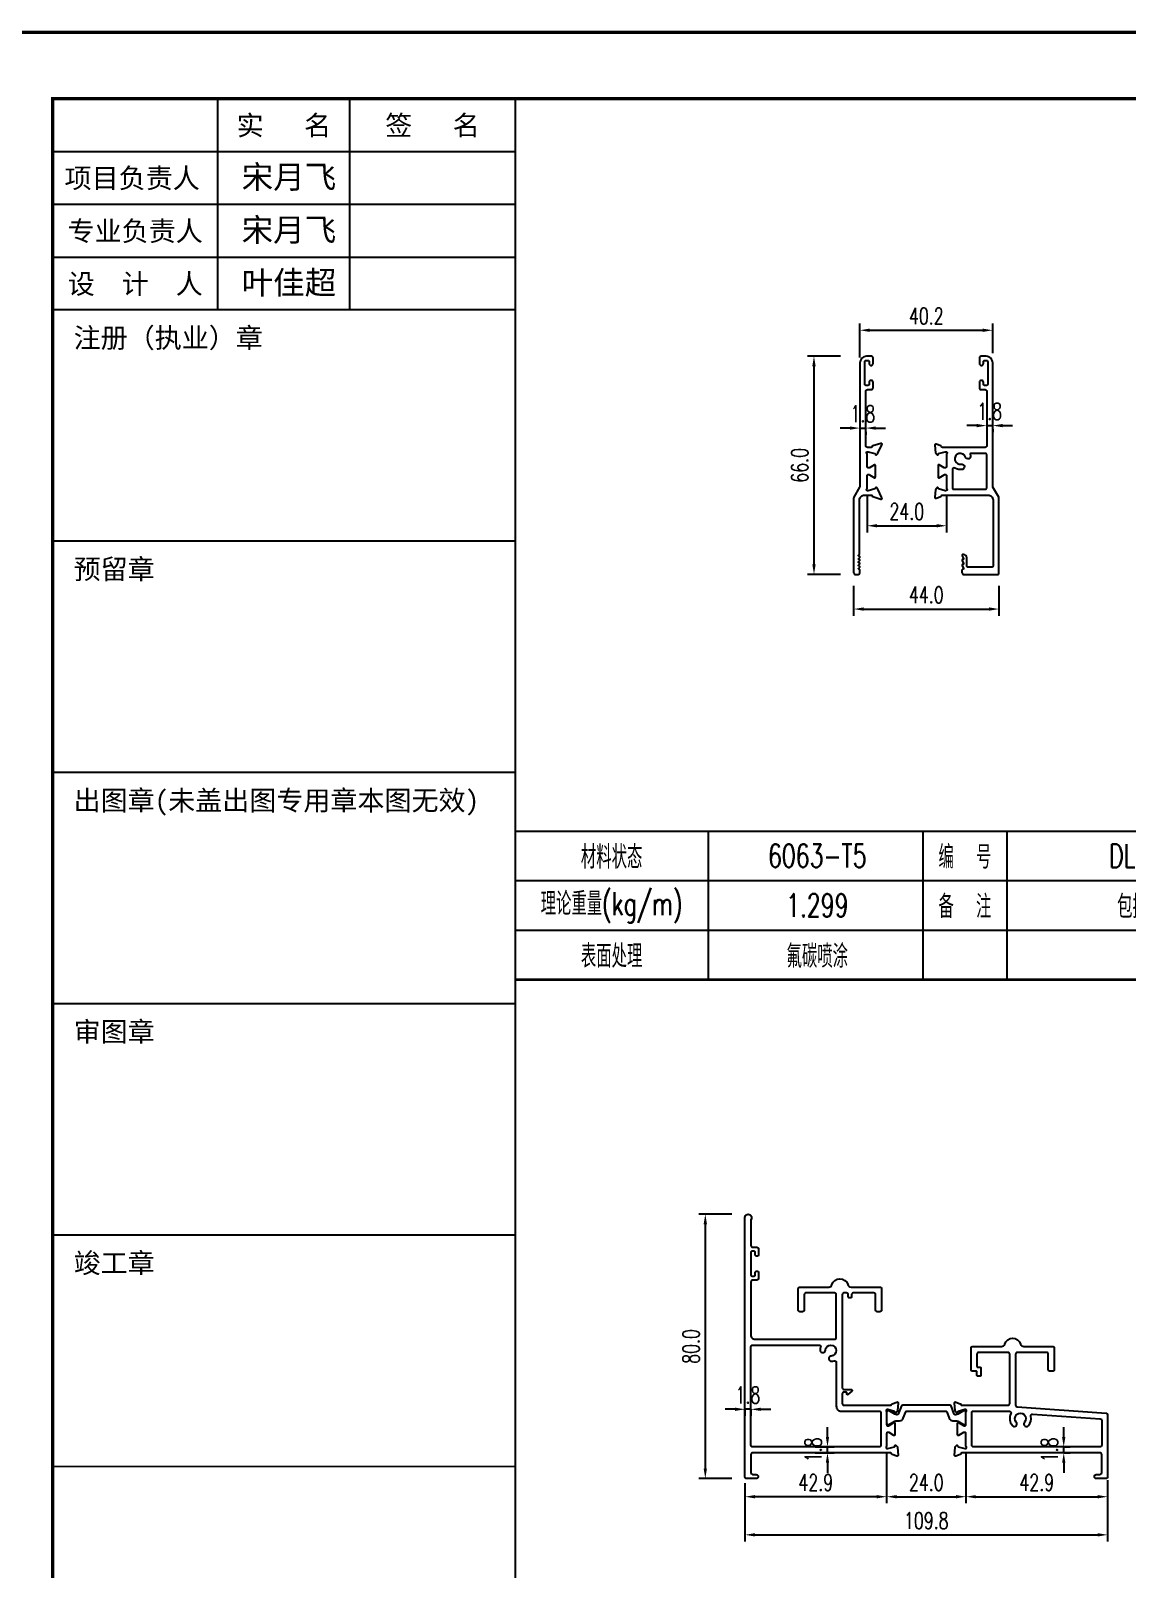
# Model space of a CAD drawing. Extents: x -202236 to 1002404, y -663931 to 1550022.
# Drawn here: x 41526.3 to 41858.3, y -357069.2 to -356603.6 of the extents above; entities that cross this region are included whole.
import ezdxf
from ezdxf.enums import TextEntityAlignment as Align

# ---------------------------------------------------------------- set-up
doc = ezdxf.new("R2010")
doc.units = 0
for name, color, linetype in [('!ZN1-标注-173', 173, 'Continuous'), ('!ZN4-辅助材料-1', 1, 'Continuous'), ('!ZN5-铝材断面-6', 6, 'Continuous'), ('0-cxFrame', 155, 'Continuous'), ('qianming', 155, 'Continuous')]:
    doc.layers.add(name, color=color, linetype=linetype)
doc.layers.add('0-cxText', color=131, linetype='Continuous', lineweight=25)
doc.styles.add('cx_biaoti', font='')
doc.styles.add('cx_tuming', font='simhei.ttf')
doc.styles.add('cx_tuqian1', font='')
doc.styles.add('ZNDimTStyle', font='ROMANS.shx', dxfattribs={"width": 0.7, "bigfont": 'CHINESE.shx'})
doc.styles.add('ZNTextStyle', font='ROMANS.shx', dxfattribs={"width": 0.7, "bigfont": 'CHINESE.shx'})
doc.styles.add('图框宋体', font='', dxfattribs={"width": 0.75})
doc.styles.add('样式 1', font='romans.shx', dxfattribs={"width": 0.7, "bigfont": 'chinese.shx'})
doc.styles.add('黑体', font='simhei.ttf', dxfattribs={"height": 12})
doc.styles.get('cx_biaoti').set_extended_font_data('SimSun')
doc.styles.get('cx_tuqian1').set_extended_font_data('SimSun')
doc.styles.get('图框宋体').set_extended_font_data('SimSun')
doc.dimstyles.new('ZN型材-2', dxfattribs={"dimscale": 2, "dimtxt": 2.5, "dimasz": 1.5, "dimexe": 1, "dimexo": 2, "dimgap": 0.9, "dimtad": 1, "dimdec": 1, "dimzin": 0, "dimdsep": 46, "dimtxsty": 'ZNDimTStyle', "dimcen": 2.5, "dimdle": 1, "dimclrd": 173, "dimclre": 173, "dimclrt": 7, "dimazin": 2, "dimtfac": 1, "dimtdec": 4, "dimtix": 1, "dimtmove": 2, "dimatfit": 3, "dimfxl": 0, "dimfrac": 2, "dimtolj": 1, "dimtzin": 0, "dimarcsym": 0})

# ---------------------------------------------------------------- blocks, each defined once
blk = doc.blocks.new('zjcx_lan_xinxi(Dragon)')
for p, q in [((7000, -3200), (0, -3200)), ((7000, -6700), (0, -6700)), ((7000, -10200), (0, -10200)), ((7000, -13700), (0, -13700)), ((7000, -17200), (0, -17200))]:
    blk.add_line(p, q)
at = {"const_width": 25}
blk.add_lwpolyline([(0, -20700), (7000, -20700), (7000, 0), (0, 0)], close=True, dxfattribs=at)
for points in [[(2500, -3200), (2500, 0)], [(4500, -3200), (4500, 0)], [(0, -800), (7000, -800)], [(0, -1600), (7000, -1600)], [(0, -2400), (7000, -2400)]]:
    blk.add_lwpolyline(points)
for points in [[(7000, -3200), (7000, 0)], [(0, -3200), (7000, -3200)], [(0, -20700), (7000, -20700), (7000, -3200)], [(0, -20700), (7000, -20700)]]:
    blk.add_lwpolyline(points, dxfattribs=at)
at = {"style": '图框宋体'}
for s, p in [('实   名', (3500, -400)), ('签   名', (5750, -400)), ('项目负责人', (1204, -1200)), ('专业负责人', (1250, -2000)), ('设  计  人', (1250, -2800))]:
    blk.add_text(s, height=300, dxfattribs=at).set_placement(p, align=Align.MIDDLE)
for s, p in [('注册（执业）章', (318, -3771)), ('预留章', (318, -7271)), ('出图章(未盖出图专用章本图无效)', (318, -10771)), ('审图章', (318, -14271)), ('竣工章', (318, -17771))]:
    blk.add_text(s, height=300, dxfattribs=at).set_placement(p)
blk = doc.blocks.new('T-信息(Dragon)')
at = {"layer": '0-cxFrame'}
blk.add_blockref('zjcx_lan_xinxi(Dragon)', (0, 0), dxfattribs=at)
at = {"layer": 'qianming', "color": 3, "style": 'cx_biaoti'}
for s, p in [('宋月飞', (3577, -1186)), ('宋月飞', (3577, -1986)), ('叶佳超', (3577, -2786))]:
    blk.add_text(s, height=350, dxfattribs=at).set_placement(p, align=Align.MIDDLE_CENTER)
blk = doc.blocks.new('TK22.A2 L(Dragon)')
at = {"layer": '0-cxFrame', "color": 7, "const_width": 0.5}
blk.add_lwpolyline([(0, 0), (-594, 0), (-594, 420), (0, 420)], close=True, dxfattribs=at)
at = {"layer": '0-cxFrame', "const_width": 0.5}
blk.add_lwpolyline([(-80, 10), (-574, 10), (-574, 410), (-80, 410)], close=True, dxfattribs=at)
at = {"layer": '0-cxFrame', "xscale": 0.01, "yscale": 0.01, "zscale": 0.01}
blk.add_blockref('T-信息(Dragon)', (-574, 410), dxfattribs=at)
at = {"style": '黑体', "flags": 4}
blk.add_attdef('图幅', text='', height=3.3, dxfattribs=at).set_placement((-40, 3), align=Align.RIGHT)
at = {"layer": '0-cxText', "flags": 4}
for tag, height, style, p in [('建设单位', 3.5, 'cx_tuming', (-45, 240)), ('项目名称', 3.5, 'cx_tuming', (-45, 210)), ('子项名称', 3.5, 'cx_tuming', (-45, 180)), ('工程编号', 3.3, 'cx_tuqian1', (-35, 165)), ('图名1', 3.5, 'cx_tuming', (-45, 87)), ('图名2', 3.5, 'cx_tuming', (-45, 79)), ('图名3', 3.5, 'cx_tuming', (-45, 71)), ('出图日期', 3.3, 'cx_tuqian1', (-39, 60)), ('专业', 3.3, 'cx_tuqian1', (-55, 52)), ('图号', 3.3, 'cx_tuqian1', (-55, 44)), ('版次', 3.3, 'cx_tuqian1', (-20, 44))]:
    blk.add_attdef(tag, text='', height=height, dxfattribs=dict(at, style=style)).set_placement(p, align=Align.MIDDLE)
at = {"layer": 'Defpoints', "color": 6, "flags": 4}
for tag, height, style, p in [('tufu', 3.3, '黑体', (-12, 12)), ('dwfname', 4, 'cx_tuqian1', (-80, 3))]:
    blk.add_attdef(tag, text='', height=height, dxfattribs=dict(at, style=style)).set_placement(p, align=Align.RIGHT)
blk = doc.blocks.new('ZN-型材表1')
at = {"layer": '!ZN1-标注-173'}
for p, q in [((-0.5, -221.68), (246.5, -221.68)), ((-0.5, -236.68), (246.5, -236.68)), ((-0.5, -251.68), (246.5, -251.68))]:
    blk.add_line(p, q, dxfattribs=at)
at = {"layer": '!ZN1-标注-173', "color": 173, "ltscale": 0.1}
for p, q in [((57.98, -221.67), (57.98, -266.67)), ((123, -221.67), (123, -266.67)), ((148.4, -221.67), (148.4, -266.67))]:
    blk.add_line(p, q, dxfattribs=at)
at = {"layer": '!ZN1-标注-173'}
blk.add_lwpolyline([(-0.5, -266.67), (246.5, -266.67), (246.5, 0), (-0.5, 0)], close=True, dxfattribs=at)
at = {"layer": '!ZN1-标注-173', "color": 7, "style": 'ZNTextStyle', "width": 0.7}
for s, p in [('材料状态', (28.74, -229.18)), ('编  号', (135.7, -229.17)), ('理论重量(kg/m)', (28.74, -244.18)), ('备  注', (135.7, -244.17)), ('表面处理', (28.74, -259.18))]:
    blk.add_text(s, height=7, dxfattribs=at).set_placement(p, align=Align.MIDDLE)
at = {"layer": '!ZN1-标注-173', "color": 2, "style": '样式 1', "width": 0.7, "flags": 8}
for tag, p in [('材料状态', (90.49, -229.18)), ('编号', (197.57, -229.18)), ('米重', (90.49, -244.18)), ('备注', (197.57, -244.18)), ('表面处理', (90.49, -259.18)), ('-', (197.57, -259.18))]:
    blk.add_attdef(tag, text='', height=7, dxfattribs=at).set_placement(p, align=Align.MIDDLE)
blk = doc.blocks.new('*D1078')
at = {"layer": '!ZN1-标注-173', "color": 173, "lineweight": -2, "transparency": 16777216}
for p, q in [((41771.46, -356702.07), (41761.46, -356702.07)), ((41763.46, -356705.07), (41763.46, -356765.07)), ((41771.46, -356768.07), (41761.46, -356768.07))]:
    blk.add_line(p, q, dxfattribs=at)
at = {"layer": '!ZN1-标注-173', "color": 173, "transparency": 16777216}
for points in [[(41762.96, -356705.07), (41763.96, -356705.07), (41763.46, -356702.07)], [(41762.96, -356765.07), (41763.96, -356765.07), (41763.46, -356768.07)]]:
    blk.add_solid(points, dxfattribs=at)
at = {"layer": 'Defpoints', "color": 0, "transparency": 16777216}
for p in [(41775.46, -356702.07), (41763.46, -356768.07), (41775.46, -356768.07)]:
    blk.add_point(p, dxfattribs=at)
at = {"layer": '!ZN1-标注-173', "color": 7, "transparency": 16777216, "insert": (41759.16, -356735.07), "char_height": 5, "attachment_point": 5, "rotation": 90, "style": 'ZNDimTStyle'}
blk.add_mtext('\\A1;66.0', dxfattribs=at)
blk = doc.blocks.new('*D1079')
at = {"layer": '!ZN1-标注-173', "color": 173, "lineweight": -2, "ltscale": 30, "transparency": 16777216}
for p, q in [((41774.36, -356723.81), (41771.36, -356723.81)), ((41777.36, -356723.81), (41779.16, -356723.81)), ((41777.36, -356725.01), (41777.36, -356725.81)), ((41779.16, -356724.92), (41779.16, -356725.81)), ((41782.16, -356723.81), (41785.16, -356723.81))]:
    blk.add_line(p, q, dxfattribs=at)
at = {"layer": '!ZN1-标注-173', "color": 173, "ltscale": 30, "transparency": 16777216}
for points in [[(41774.36, -356723.31), (41774.36, -356724.31), (41777.36, -356723.81)], [(41782.16, -356723.31), (41782.16, -356724.31), (41779.16, -356723.81)]]:
    blk.add_solid(points, dxfattribs=at)
at = {"layer": 'Defpoints', "color": 0, "ltscale": 30, "transparency": 16777216}
for p in [(41777.36, -356721.01), (41779.16, -356720.92), (41779.16, -356723.81)]:
    blk.add_point(p, dxfattribs=at)
at = {"layer": '!ZN1-标注-173', "color": 7, "ltscale": 30, "transparency": 16777216, "insert": (41778.26, -356719.51), "char_height": 5, "attachment_point": 5, "style": 'ZNDimTStyle'}
blk.add_mtext('\\A1;1.8', dxfattribs=at)
blk = doc.blocks.new('*D1080')
at = {"layer": '!ZN1-标注-173', "color": 173, "lineweight": -2, "ltscale": 30, "transparency": 16777216}
for p, q in [((41812.76, -356723.06), (41809.76, -356723.06)), ((41815.76, -356723.06), (41817.56, -356723.06)), ((41815.76, -356724.13), (41815.76, -356725.06)), ((41817.56, -356724.13), (41817.56, -356725.06)), ((41820.56, -356723.06), (41823.56, -356723.06))]:
    blk.add_line(p, q, dxfattribs=at)
at = {"layer": '!ZN1-标注-173', "color": 173, "ltscale": 30, "transparency": 16777216}
for points in [[(41812.76, -356722.56), (41812.76, -356723.56), (41815.76, -356723.06)], [(41820.56, -356722.56), (41820.56, -356723.56), (41817.56, -356723.06)]]:
    blk.add_solid(points, dxfattribs=at)
at = {"layer": 'Defpoints', "color": 0, "ltscale": 30, "transparency": 16777216}
for p in [(41815.76, -356720.13), (41817.56, -356720.13), (41817.56, -356723.06)]:
    blk.add_point(p, dxfattribs=at)
at = {"layer": '!ZN1-标注-173', "color": 7, "ltscale": 30, "transparency": 16777216, "insert": (41816.66, -356718.76), "char_height": 5, "attachment_point": 5, "style": 'ZNDimTStyle'}
blk.add_mtext('\\A1;1.8', dxfattribs=at)
blk = doc.blocks.new('*D1081')
at = {"layer": '!ZN1-标注-173', "color": 173, "lineweight": -2, "ltscale": 30, "transparency": 16777216}
for p, q in [((41779.56, -356744.44), (41779.56, -356755.36)), ((41803.56, -356744.44), (41803.56, -356755.36)), ((41782.56, -356753.36), (41800.56, -356753.36))]:
    blk.add_line(p, q, dxfattribs=at)
at = {"layer": '!ZN1-标注-173', "color": 173, "ltscale": 30, "transparency": 16777216}
for points in [[(41782.56, -356752.86), (41782.56, -356753.86), (41779.56, -356753.36)], [(41800.56, -356752.86), (41800.56, -356753.86), (41803.56, -356753.36)]]:
    blk.add_solid(points, dxfattribs=at)
at = {"layer": 'Defpoints', "color": 0, "ltscale": 30, "transparency": 16777216}
for p in [(41779.56, -356740.44), (41803.56, -356740.44), (41803.56, -356753.36)]:
    blk.add_point(p, dxfattribs=at)
at = {"layer": '!ZN1-标注-173', "color": 7, "ltscale": 30, "transparency": 16777216, "insert": (41791.56, -356749.06), "char_height": 5, "attachment_point": 5, "style": 'ZNDimTStyle'}
blk.add_mtext('\\A1;24.0', dxfattribs=at)
blk = doc.blocks.new('*D1082')
at = {"layer": '!ZN1-标注-173', "color": 173, "lineweight": -2, "ltscale": 30, "transparency": 16777216}
for p, q in [((41775.46, -356771.57), (41775.46, -356780.58)), ((41819.46, -356771.57), (41819.46, -356780.58)), ((41778.46, -356778.58), (41816.46, -356778.58))]:
    blk.add_line(p, q, dxfattribs=at)
at = {"layer": '!ZN1-标注-173', "color": 173, "ltscale": 30, "transparency": 16777216}
for points in [[(41778.46, -356778.08), (41778.46, -356779.08), (41775.46, -356778.58)], [(41816.46, -356778.08), (41816.46, -356779.08), (41819.46, -356778.58)]]:
    blk.add_solid(points, dxfattribs=at)
at = {"layer": 'Defpoints', "color": 0, "ltscale": 30, "transparency": 16777216}
for p in [(41775.46, -356767.57), (41819.46, -356767.57), (41819.46, -356778.58)]:
    blk.add_point(p, dxfattribs=at)
at = {"layer": '!ZN1-标注-173', "color": 7, "ltscale": 30, "transparency": 16777216, "insert": (41797.46, -356774.28), "char_height": 5, "attachment_point": 5, "style": 'ZNDimTStyle'}
blk.add_mtext('\\A1;44.0', dxfattribs=at)
blk = doc.blocks.new('*D1083')
at = {"layer": '!ZN1-标注-173', "color": 173, "lineweight": -2, "ltscale": 30, "transparency": 16777216}
for p, q in [((41777.36, -356702.41), (41777.36, -356692.2)), ((41780.36, -356694.2), (41814.56, -356694.2)), ((41817.56, -356701.09), (41817.56, -356692.2))]:
    blk.add_line(p, q, dxfattribs=at)
at = {"layer": '!ZN1-标注-173', "color": 173, "ltscale": 30, "transparency": 16777216}
for points in [[(41780.36, -356693.7), (41780.36, -356694.7), (41777.36, -356694.2)], [(41814.56, -356693.7), (41814.56, -356694.7), (41817.56, -356694.2)]]:
    blk.add_solid(points, dxfattribs=at)
at = {"layer": 'Defpoints', "color": 0, "ltscale": 30, "transparency": 16777216}
for p in [(41817.56, -356694.2), (41777.36, -356706.41), (41817.56, -356705.09)]:
    blk.add_point(p, dxfattribs=at)
at = {"layer": '!ZN1-标注-173', "color": 7, "ltscale": 30, "transparency": 16777216, "insert": (41797.46, -356689.9), "char_height": 5, "attachment_point": 5, "style": 'ZNDimTStyle'}
blk.add_mtext('\\A1;40.2', dxfattribs=at)
blk = doc.blocks.new('*D1096')
at = {"layer": '!ZN1-标注-173', "color": 173, "lineweight": -2, "transparency": 16777216}
for p, q in [((41738.56, -356961.73), (41728.56, -356961.73)), ((41730.56, -356964.73), (41730.56, -357038.73)), ((41738.56, -357041.73), (41728.56, -357041.73))]:
    blk.add_line(p, q, dxfattribs=at)
at = {"layer": '!ZN1-标注-173', "color": 173, "transparency": 16777216}
for points in [[(41730.06, -356964.73), (41731.06, -356964.73), (41730.56, -356961.73)], [(41730.06, -357038.73), (41731.06, -357038.73), (41730.56, -357041.73)]]:
    blk.add_solid(points, dxfattribs=at)
at = {"layer": 'Defpoints', "color": 0, "transparency": 16777216}
for p in [(41742.56, -356961.73), (41730.56, -357041.73), (41742.56, -357041.73)]:
    blk.add_point(p, dxfattribs=at)
at = {"layer": '!ZN1-标注-173', "color": 7, "transparency": 16777216, "insert": (41726.26, -357001.73), "char_height": 5, "attachment_point": 5, "rotation": 90, "style": 'ZNDimTStyle'}
blk.add_mtext('\\A1;80.0', dxfattribs=at)
blk = doc.blocks.new('*D1097')
at = {"layer": '!ZN1-标注-173', "color": 173, "lineweight": -2, "ltscale": 30, "transparency": 16777216}
for p, q in [((41742.56, -357043.18), (41742.56, -357060.74)), ((41852.36, -357043.18), (41852.36, -357060.74)), ((41745.56, -357058.74), (41849.36, -357058.74))]:
    blk.add_line(p, q, dxfattribs=at)
at = {"layer": '!ZN1-标注-173', "color": 173, "ltscale": 30, "transparency": 16777216}
for points in [[(41745.56, -357058.24), (41745.56, -357059.24), (41742.56, -357058.74)], [(41849.36, -357058.24), (41849.36, -357059.24), (41852.36, -357058.74)]]:
    blk.add_solid(points, dxfattribs=at)
at = {"layer": 'Defpoints', "color": 0, "ltscale": 30, "transparency": 16777216}
for p in [(41742.56, -357039.18), (41852.36, -357039.18), (41852.36, -357058.74)]:
    blk.add_point(p, dxfattribs=at)
at = {"layer": '!ZN1-标注-173', "color": 7, "ltscale": 30, "transparency": 16777216, "insert": (41797.46, -357054.44), "char_height": 5, "attachment_point": 5, "style": 'ZNDimTStyle'}
blk.add_mtext('\\A1;109.8', dxfattribs=at)
blk = doc.blocks.new('*D1098')
at = {"layer": '!ZN1-标注-173', "color": 173, "lineweight": -2, "ltscale": 30, "transparency": 16777216}
for p, q in [((41785.46, -357034.25), (41785.46, -357049.21)), ((41809.46, -357034.25), (41809.46, -357049.21)), ((41788.46, -357047.21), (41806.46, -357047.21))]:
    blk.add_line(p, q, dxfattribs=at)
at = {"layer": '!ZN1-标注-173', "color": 173, "ltscale": 30, "transparency": 16777216}
for points in [[(41788.46, -357046.71), (41788.46, -357047.71), (41785.46, -357047.21)], [(41806.46, -357046.71), (41806.46, -357047.71), (41809.46, -357047.21)]]:
    blk.add_solid(points, dxfattribs=at)
at = {"layer": 'Defpoints', "color": 0, "ltscale": 30, "transparency": 16777216}
for p in [(41785.46, -357030.25), (41809.46, -357030.25), (41809.46, -357047.21)]:
    blk.add_point(p, dxfattribs=at)
at = {"layer": '!ZN1-标注-173', "color": 7, "ltscale": 30, "transparency": 16777216, "insert": (41797.46, -357042.91), "char_height": 5, "attachment_point": 5, "style": 'ZNDimTStyle'}
blk.add_mtext('\\A1;24.0', dxfattribs=at)
blk = doc.blocks.new('*D1099')
at = {"layer": '!ZN1-标注-173', "color": 173, "lineweight": -2, "ltscale": 30, "transparency": 16777216}
for p, q in [((41739.56, -357020.75), (41736.56, -357020.75)), ((41742.56, -357020.73), (41742.56, -357022.75)), ((41744.36, -357020.75), (41742.56, -357020.75)), ((41744.36, -357020.73), (41744.36, -357022.75)), ((41747.36, -357020.75), (41750.36, -357020.75))]:
    blk.add_line(p, q, dxfattribs=at)
at = {"layer": '!ZN1-标注-173', "color": 173, "ltscale": 30, "transparency": 16777216}
for points in [[(41739.56, -357020.25), (41739.56, -357021.25), (41742.56, -357020.75)], [(41747.36, -357020.25), (41747.36, -357021.25), (41744.36, -357020.75)]]:
    blk.add_solid(points, dxfattribs=at)
at = {"layer": 'Defpoints', "color": 0, "ltscale": 30, "transparency": 16777216}
for p in [(41742.56, -357016.73), (41742.56, -357020.75), (41744.36, -357016.73)]:
    blk.add_point(p, dxfattribs=at)
at = {"layer": '!ZN1-标注-173', "color": 7, "ltscale": 30, "transparency": 16777216, "insert": (41743.46, -357016.45), "char_height": 5, "attachment_point": 5, "style": 'ZNDimTStyle'}
blk.add_mtext('\\A1;1.8', dxfattribs=at)
blk = doc.blocks.new('*D1100')
at = {"layer": '!ZN1-标注-173', "color": 173, "lineweight": -2, "ltscale": 30, "transparency": 16777216}
for p, q in [((41839.07, -357029.13), (41839.07, -357026.13)), ((41839.07, -357033.93), (41839.07, -357032.13)), ((41839.22, -357032.13), (41841.07, -357032.13)), ((41839.22, -357033.93), (41841.07, -357033.93)), ((41839.07, -357036.93), (41839.07, -357039.93))]:
    blk.add_line(p, q, dxfattribs=at)
at = {"layer": '!ZN1-标注-173', "color": 173, "ltscale": 30, "transparency": 16777216}
for points in [[(41838.57, -357029.13), (41839.57, -357029.13), (41839.07, -357032.13)], [(41838.57, -357036.93), (41839.57, -357036.93), (41839.07, -357033.93)]]:
    blk.add_solid(points, dxfattribs=at)
at = {"layer": 'Defpoints', "color": 0, "ltscale": 30, "transparency": 16777216}
for p in [(41835.22, -357032.13), (41835.22, -357033.93), (41839.07, -357032.13)]:
    blk.add_point(p, dxfattribs=at)
at = {"layer": '!ZN1-标注-173', "color": 7, "ltscale": 30, "transparency": 16777216, "insert": (41834.77, -357033.03), "char_height": 5, "attachment_point": 5, "rotation": 90, "style": 'ZNDimTStyle'}
blk.add_mtext('\\A1;1.8', dxfattribs=at)
blk = doc.blocks.new('*D1101')
at = {"layer": '!ZN1-标注-173', "color": 173, "lineweight": -2, "ltscale": 30, "transparency": 16777216}
for p, q in [((41767.54, -357029.13), (41767.54, -357026.13)), ((41763.81, -357032.13), (41769.54, -357032.13)), ((41763.81, -357033.93), (41769.54, -357033.93)), ((41767.54, -357033.93), (41767.54, -357032.13)), ((41767.54, -357036.93), (41767.54, -357039.93))]:
    blk.add_line(p, q, dxfattribs=at)
at = {"layer": '!ZN1-标注-173', "color": 173, "ltscale": 30, "transparency": 16777216}
for points in [[(41767.04, -357029.13), (41768.04, -357029.13), (41767.54, -357032.13)], [(41767.04, -357036.93), (41768.04, -357036.93), (41767.54, -357033.93)]]:
    blk.add_solid(points, dxfattribs=at)
at = {"layer": 'Defpoints', "color": 0, "ltscale": 30, "transparency": 16777216}
for p in [(41759.81, -357032.13), (41759.81, -357033.93), (41767.54, -357032.13)]:
    blk.add_point(p, dxfattribs=at)
at = {"layer": '!ZN1-标注-173', "color": 7, "ltscale": 30, "transparency": 16777216, "insert": (41763.24, -357033.03), "char_height": 5, "attachment_point": 5, "rotation": 90, "style": 'ZNDimTStyle'}
blk.add_mtext('\\A1;1.8', dxfattribs=at)
blk = doc.blocks.new('*D1102')
at = {"layer": '!ZN1-标注-173', "color": 173, "lineweight": -2, "ltscale": 30, "transparency": 16777216}
for p, q in [((41809.46, -357042.17), (41809.46, -357049.21)), ((41852.36, -357042.17), (41852.36, -357049.21)), ((41812.46, -357047.21), (41849.36, -357047.21))]:
    blk.add_line(p, q, dxfattribs=at)
at = {"layer": '!ZN1-标注-173', "color": 173, "ltscale": 30, "transparency": 16777216}
for points in [[(41812.46, -357046.71), (41812.46, -357047.71), (41809.46, -357047.21)], [(41849.36, -357046.71), (41849.36, -357047.71), (41852.36, -357047.21)]]:
    blk.add_solid(points, dxfattribs=at)
at = {"layer": 'Defpoints', "color": 0, "ltscale": 30, "transparency": 16777216}
for p in [(41809.46, -357038.17), (41852.36, -357038.17), (41852.36, -357047.21)]:
    blk.add_point(p, dxfattribs=at)
at = {"layer": '!ZN1-标注-173', "color": 7, "ltscale": 30, "transparency": 16777216, "insert": (41830.91, -357042.91), "char_height": 5, "attachment_point": 5, "style": 'ZNDimTStyle'}
blk.add_mtext('\\A1;42.9', dxfattribs=at)
blk = doc.blocks.new('*D1103')
at = {"layer": '!ZN1-标注-173', "color": 173, "lineweight": -2, "ltscale": 30, "transparency": 16777216}
for p, q in [((41742.56, -357043.13), (41742.56, -357049.21)), ((41785.46, -357043.13), (41785.46, -357049.21)), ((41782.46, -357047.21), (41745.56, -357047.21))]:
    blk.add_line(p, q, dxfattribs=at)
at = {"layer": '!ZN1-标注-173', "color": 173, "ltscale": 30, "transparency": 16777216}
for points in [[(41745.56, -357046.71), (41745.56, -357047.71), (41742.56, -357047.21)], [(41782.46, -357046.71), (41782.46, -357047.71), (41785.46, -357047.21)]]:
    blk.add_solid(points, dxfattribs=at)
at = {"layer": 'Defpoints', "color": 0, "ltscale": 30, "transparency": 16777216}
for p in [(41742.56, -357039.13), (41785.46, -357039.13), (41742.56, -357047.21)]:
    blk.add_point(p, dxfattribs=at)
at = {"layer": '!ZN1-标注-173', "color": 7, "ltscale": 30, "transparency": 16777216, "insert": (41764.01, -357042.91), "char_height": 5, "attachment_point": 5, "style": 'ZNDimTStyle'}
blk.add_mtext('\\A1;42.9', dxfattribs=at)

msp = doc.modelspace()

# ---------------------------------------------------------------- linework, layer by layer
at = {"layer": '!ZN4-辅助材料-1', "color": 1}
msp.add_lwpolyline([(41803.65, -357021.55), (41804.41, -357023.45, 0.305731), (41805.53, -357024.2), (41806.4, -357024.2, -0.131652), (41807, -357024.36), (41808.71, -357025.35, 0.131652), (41808.91, -357025.4), (41809.06, -357025.4, 0.414214), (41809.46, -357025), (41809.46, -357021.6, 0.414214), (41809.06, -357021.2), (41808.91, -357021.2, 0.131652), (41808.71, -357021.26), (41807, -357022.24, -0.131652), (41806.4, -357022.4), (41806.22, -357022.4, -0.305731), (41805.94, -357022.21), (41804.95, -357019.75, 0.305731), (41804.58, -357019.5), (41797.46, -357019.5), (41790.34, -357019.5, 0.305731), (41789.97, -357019.75), (41788.98, -357022.21, -0.305731), (41788.7, -357022.4), (41788.52, -357022.4, -0.131652), (41787.92, -357022.24), (41786.21, -357021.26, 0.131652), (41786.01, -357021.2), (41785.86, -357021.2, 0.414214), (41785.46, -357021.6), (41785.46, -357025, 0.414214), (41785.86, -357025.4), (41786.01, -357025.4, 0.131652), (41786.21, -357025.35), (41787.92, -357024.36, -0.131652), (41788.52, -357024.2), (41789.39, -357024.2, 0.305731), (41790.51, -357023.45), (41791.27, -357021.55, -0.305731), (41791.64, -357021.3), (41797.46, -357021.3), (41803.28, -357021.3, -0.305731), (41803.65, -357021.55)], format="xyb", close=True, dxfattribs=at)
at = {"layer": '!ZN5-铝材断面-6', "color": 6}
for points in [[(41781.25, -356744.52), (41783.67, -356745.3, 0.655629), (41784.03, -356744.89), (41782.82, -356742.29, 0.087489), (41782.72, -356742.15), (41782.4, -356741.83, 0.717097), (41782.06, -356742, -0.376756), (41781.92, -356742.22), (41779.86, -356742.77), (41779.66, -356742.77, -0.645751), (41779.44, -356742.27, 0.182676), (41779.56, -356741.94), (41779.56, -356738.17, -0.414214), (41779.86, -356737.87), (41780.08, -356737.87, -0.137872), (41780.23, -356737.91), (41781.76, -356738.84, 0.585524), (41782.06, -356738.67), (41782.06, -356735.06, 0.585524), (41781.76, -356734.89), (41780.23, -356735.82, -0.137872), (41780.08, -356735.87), (41779.86, -356735.87, -0.414214), (41779.56, -356735.57), (41779.56, -356731.8, 0.182676), (41779.44, -356731.47, -0.645751), (41779.66, -356730.97), (41779.86, -356730.97), (41781.92, -356731.52, -0.376756), (41782.06, -356731.74, 0.717097), (41782.4, -356731.91), (41782.72, -356731.59, 0.087489), (41782.82, -356731.44), (41784.03, -356728.84, 0.655629), (41783.67, -356728.43), (41781.25, -356729.22, 0.263315), (41781.05, -356729.43, -0.349254), (41780.76, -356729.67), (41779.66, -356729.67, -0.414214), (41779.16, -356729.17), (41779.16, -356712.67, -0.414214), (41779.66, -356712.17), (41780.86, -356712.17, 0.414214), (41781.36, -356711.67), (41781.36, -356709.97, 1), (41780.16, -356709.97), (41780.16, -356710.57, -0.414214), (41779.86, -356710.87), (41779.16, -356710.87, -0.414214), (41778.86, -356710.57), (41778.86, -356703.67, -0.414214), (41779.16, -356703.37), (41779.86, -356703.37, -0.414214), (41780.16, -356703.67), (41780.16, -356704.27, 1), (41781.36, -356704.27), (41781.36, -356702.57, 0.414214), (41780.86, -356702.07), (41779.36, -356702.07, 0.414214), (41777.36, -356704.07), (41777.36, -356741.43, -0.131652), (41777.29, -356741.68), (41775.53, -356744.74, 0.131652), (41775.46, -356744.99), (41775.46, -356767.57, 0.414214), (41775.96, -356768.07), (41776.86, -356768.07, 0.414214), (41777.36, -356767.57), (41777.36, -356766.77, 0.414214), (41777.16, -356766.57, -0.648232), (41777.01, -356766.23), (41777.31, -356765.9, 0.648232), (41777.16, -356765.57, -0.648232), (41777.01, -356765.23), (41777.31, -356764.9, 0.648232), (41777.16, -356764.57, -0.648232), (41777.01, -356764.23), (41777.31, -356763.9, 0.648232), (41777.16, -356763.57, -0.648232), (41777.01, -356763.23), (41777.31, -356762.9, 0.648232), (41777.16, -356762.57, -0.56619), (41776.98, -356762.27), (41777.2, -356761.86, 0.123106), (41777.26, -356761.63), (41777.26, -356745.57, -0.414214), (41778.76, -356744.07), (41780.76, -356744.07, -0.349254), (41781.05, -356744.3, 0.263315)], [(41817.36, -356765.87), (41810.06, -356765.87, -0.414214), (41809.76, -356765.57), (41809.76, -356763.07, 0.414214), (41808.76, -356762.07), (41808.62, -356762.07, 0.556743), (41808.35, -356762.5), (41808.74, -356763.28, -0.556743), (41808.56, -356763.57), (41808.46, -356763.57, 0.556743), (41808.28, -356763.86), (41808.74, -356764.78, -0.556743), (41808.56, -356765.07), (41808.46, -356765.07, 0.556743), (41808.28, -356765.36), (41808.74, -356766.28, -0.556743), (41808.56, -356766.57), (41808.46, -356766.57, 0.414214), (41808.26, -356766.77), (41808.26, -356767.57, 0.414214), (41808.76, -356768.07), (41819.16, -356768.07, 0.414214), (41819.46, -356767.77), (41819.46, -356744.99, 0.131652), (41819.39, -356744.74), (41817.63, -356741.68, -0.131652), (41817.56, -356741.43), (41817.56, -356704.07, 0.414214), (41815.56, -356702.07), (41814.06, -356702.07, 0.414214), (41813.56, -356702.57), (41813.56, -356704.27, 1), (41814.76, -356704.27), (41814.76, -356703.67, -0.414214), (41815.06, -356703.37), (41815.76, -356703.37, -0.414214), (41816.06, -356703.67), (41816.06, -356710.57, -0.414214), (41815.76, -356710.87), (41815.06, -356710.87, -0.414214), (41814.76, -356710.57), (41814.76, -356709.97, 1), (41813.56, -356709.97), (41813.56, -356711.67, 0.414214), (41814.06, -356712.17), (41815.26, -356712.17, -0.414214), (41815.76, -356712.67), (41815.76, -356729.17, -0.414214), (41815.26, -356729.67), (41802.35, -356729.67, -0.361398), (41802.06, -356729.42, 0.265514), (41801.86, -356729.19), (41800.46, -356728.69, 0.548619), (41800.06, -356728.99), (41800.26, -356731.29, 0.176327), (41800.41, -356731.6), (41800.72, -356731.91, 0.720206), (41801.06, -356731.74, -0.379098), (41801.2, -356731.52), (41803.2, -356730.98, -0.065543), (41803.33, -356730.97), (41803.46, -356730.97, -0.645751), (41803.69, -356731.47, 0.182676), (41803.56, -356731.8), (41803.56, -356735.57, -0.414214), (41803.26, -356735.87), (41803.1, -356735.87, -0.13748), (41802.84, -356735.79), (41801.36, -356734.9, 0.585007), (41801.06, -356735.07), (41801.06, -356738.67, 0.585007), (41801.36, -356738.84), (41802.84, -356737.94, -0.13748), (41803.1, -356737.87), (41803.26, -356737.87, -0.414214), (41803.56, -356738.17), (41803.56, -356741.94, 0.182676), (41803.69, -356742.27, -0.645751), (41803.46, -356742.77), (41803.33, -356742.77, -0.065543), (41803.2, -356742.75), (41801.2, -356742.22, -0.379098), (41801.06, -356742, 0.720206), (41800.72, -356741.83), (41800.41, -356742.14, 0.176327), (41800.26, -356742.45), (41800.06, -356744.74, 0.548619), (41800.46, -356745.05), (41801.86, -356744.54, 0.265514), (41802.06, -356744.31, -0.361398), (41802.35, -356744.07), (41816.16, -356744.07, -0.414214), (41817.66, -356745.57), (41817.66, -356765.57, -0.414214)], [(41805.66, -356742.27), (41815.46, -356742.27, 0.414214), (41815.76, -356741.97), (41815.76, -356731.77, 0.414214), (41815.46, -356731.47), (41811.04, -356731.47, 0.533676), (41810.77, -356731.88, -0.014369), (41810.83, -356732.06, -1), (41809.32, -356732.58, 2.191343), (41808.07, -356734.74, -0.319822), (41808.92, -356735.12, -0.515356), (41808.38, -356736.31, -0.182559), (41806.11, -356735.92, 0.579925), (41805.36, -356736.35), (41805.36, -356741.97, 0.414214)], [(41742.56, -356962.73, -1.329508), (41744.41, -356963.27, 0.14145), (41744.36, -356963.43), (41744.36, -356971.23, 0.414214), (41744.86, -356971.73), (41746.16, -356971.73, -0.414214), (41746.66, -356972.23), (41746.66, -356973.93, -0.414214), (41746.16, -356974.43, -0.414214), (41745.66, -356973.93), (41745.66, -356973.23, 0.414214), (41745.36, -356972.93), (41744.66, -356972.93, 0.414214), (41744.36, -356973.23), (41744.36, -356980.13, 0.414214), (41744.66, -356980.43), (41745.36, -356980.43, 0.414214), (41745.66, -356980.13), (41745.66, -356979.43, -0.414214), (41746.16, -356978.93, -0.414214), (41746.66, -356979.43), (41746.66, -356981.13, -0.414214), (41746.16, -356981.63), (41744.86, -356981.63, 0.414214), (41744.36, -356982.13), (41744.36, -356998.33, 0.414214), (41745.56, -356999.53), (41769.71, -356999.53, 0.414214), (41770.21, -356999.03), (41770.21, -356986.05, 0.414214), (41769.71, -356985.55), (41761.01, -356985.55, 0.414214), (41760.51, -356986.05), (41760.51, -356990.73, -0.414214), (41760.01, -356991.23), (41759.21, -356991.23, -0.414214), (41758.71, -356990.73), (41758.71, -356984.25, -0.414214), (41759.21, -356983.75), (41767.95, -356983.75, 0.333334), (41768.91, -356983.03, -0.750003), (41773.71, -356983.03, 0.333334), (41774.67, -356983.75), (41783.41, -356983.75, -0.414214), (41783.91, -356984.25), (41783.91, -356990.73, -0.414214), (41783.41, -356991.23), (41782.61, -356991.23, -0.414214), (41782.11, -356990.73), (41782.11, -356986.05, 0.414214), (41781.61, -356985.55), (41775.36, -356985.55, 0.414214), (41774.86, -356986.05), (41774.86, -356986.73, -0.414214), (41774.56, -356987.03), (41774.16, -356987.03, -0.414214), (41773.86, -356986.73), (41773.86, -356986.05, 0.414214), (41773.36, -356985.55), (41772.51, -356985.55, 0.414214), (41772.01, -356986.05), (41772.01, -357014.23, 0.414214), (41772.51, -357014.73), (41774.69, -357014.73, -0.688039), (41774.89, -357015.26), (41773.74, -357016.28, -0.648676), (41773.41, -357016.13), (41773.41, -357015.73, 0.414214), (41773.21, -357015.53), (41772.51, -357015.53, 0.414214), (41772.01, -357016.03), (41772.01, -357019.03, 0.414214), (41772.51, -357019.53), (41786.67, -357019.53, 0.361398), (41786.97, -357019.29, -0.265514), (41787.16, -357019.06), (41788.56, -357018.55, -0.548619), (41788.96, -357018.86), (41788.76, -357021.15, -0.176327), (41788.61, -357021.46), (41788.3, -357021.78, -0.720206), (41787.96, -357021.61, 0.379098), (41787.82, -357021.38), (41785.82, -357020.85, 0.065543), (41785.69, -357020.83), (41785.56, -357020.83, 0.645751), (41785.34, -357021.33, -0.182676), (41785.46, -357021.66), (41785.46, -357025.43, 0.414214), (41785.76, -357025.73), (41785.92, -357025.73, 0.13748), (41786.18, -357025.66), (41787.66, -357024.76, -0.585007), (41787.96, -357024.93), (41787.96, -357028.53, -0.585007), (41787.66, -357028.7), (41786.18, -357027.81, 0.13748), (41785.92, -357027.73), (41785.76, -357027.73, 0.414214), (41785.46, -357028.03), (41785.46, -357031.8, -0.182676), (41785.34, -357032.14, 0.645751), (41785.56, -357032.63), (41785.69, -357032.63, 0.065543), (41785.82, -357032.62), (41787.82, -357032.08, 0.379098), (41787.96, -357031.86, -0.720206), (41788.3, -357031.69), (41788.61, -357032, -0.176327), (41788.76, -357032.31), (41788.96, -357034.61, -0.548619), (41788.56, -357034.92), (41787.16, -357034.41, -0.265514), (41786.97, -357034.18, 0.361398), (41786.67, -357033.93), (41744.86, -357033.93, 0.414214), (41744.36, -357034.43), (41744.36, -357039.97, 0.39896), (41744.83, -357040.47), (41745.99, -357040.53, -0.974157), (41745.96, -357041.73), (41743.06, -357041.73, -0.414214), (41742.56, -357041.23), (41742.56, -356962.73)], [(41783.36, -357032.13), (41744.86, -357032.13, -0.414214), (41744.36, -357031.63), (41744.36, -357001.83, -0.414214), (41744.86, -357001.33), (41764.99, -357001.33, -0.508748), (41765.47, -357001.99, 0.060287), (41765.32, -357002.75, 0.515356), (41766.32, -357003.58, 0.319822), (41766.91, -357002.87, -2.191343), (41768.68, -357004.63, 0.319822), (41767.96, -357005.22, 0.515356), (41768.79, -357006.23, 0.060287), (41769.56, -357006.08, -0.508748), (41770.21, -357006.55), (41770.21, -357019.83, 0.414214), (41771.71, -357021.33), (41783.36, -357021.33, -0.414214), (41783.66, -357021.63), (41783.66, -357031.83, -0.414214)], [(41850.06, -357032.13), (41811.76, -357032.13, -0.414214), (41811.26, -357031.63), (41811.26, -357021.63, -0.414214), (41811.56, -357021.33), (41822.64, -357021.33, -0.563075), (41823.08, -357022.06, 0.307988), (41823.51, -357025.7, 0.515356), (41824.8, -357025.57, 0.319822), (41824.71, -357024.65, -2.191343), (41827.21, -357024.65, 0.319822), (41827.12, -357025.57, 0.515356), (41828.42, -357025.7, 0.239157), (41829.13, -357022.84, -0.508748), (41829.66, -357022.23), (41850.1, -357023.62, -0.388879), (41850.56, -357024.12), (41850.56, -357031.63, -0.414214)]]:
    msp.add_lwpolyline(points, format="xyb", close=True, dxfattribs=at)
at = {"layer": '!ZN5-铝材断面-6'}
msp.add_lwpolyline([(41813.01, -357008.03), (41813.81, -357008.03, -0.414214), (41814.01, -357008.23), (41814.01, -357010.53, -0.414214), (41813.81, -357010.73), (41813.01, -357010.73, -0.414214), (41812.81, -357010.53), (41812.81, -357009.43, 0.414214), (41812.61, -357009.23), (41811.51, -357009.23, -0.414214), (41811.01, -357008.73), (41811.01, -357002.23, -0.414214), (41811.51, -357001.73), (41820.26, -357001.73, 0.331679), (41821.21, -357001.02, -0.745356), (41826.01, -357001.02, 0.331679), (41826.96, -357001.73), (41835.71, -357001.73, -0.414214), (41836.21, -357002.23), (41836.21, -357008.73, -0.414214), (41835.71, -357009.23), (41834.91, -357009.23, -0.414214), (41834.41, -357008.73), (41834.41, -357004.03, 0.414214), (41833.91, -357003.53), (41825.01, -357003.53, 0.414214), (41824.51, -357004.03), (41824.51, -357019.52, 0.388879), (41824.97, -357020.02), (41851.9, -357021.97, -0.388879), (41852.36, -357022.47), (41852.36, -357041.23, -0.414214), (41851.86, -357041.73), (41848.96, -357041.73, -0.974157), (41848.93, -357040.53), (41850.09, -357040.47, 0.39896), (41850.56, -357039.97), (41850.56, -357034.43, 0.414214), (41850.06, -357033.93), (41808.25, -357033.93, 0.361398), (41807.96, -357034.18, -0.265514), (41807.76, -357034.41), (41806.36, -357034.92, -0.548619), (41805.96, -357034.61), (41806.16, -357032.31, -0.176327), (41806.31, -357032), (41806.62, -357031.69, -0.720206), (41806.96, -357031.86, 0.379098), (41807.1, -357032.08), (41809.1, -357032.62, 0.065543), (41809.23, -357032.63), (41809.36, -357032.63, 0.645751), (41809.59, -357032.14, -0.182676), (41809.46, -357031.8), (41809.46, -357028.03, 0.414214), (41809.16, -357027.73), (41809, -357027.73, 0.13748), (41808.74, -357027.81), (41807.26, -357028.7, -0.585007), (41806.96, -357028.53), (41806.96, -357024.93, -0.585007), (41807.26, -357024.76), (41808.74, -357025.66, 0.13748), (41809, -357025.73), (41809.16, -357025.73, 0.414214), (41809.46, -357025.43), (41809.46, -357021.66, -0.182676), (41809.59, -357021.33, 0.645751), (41809.36, -357020.83), (41809.23, -357020.83, 0.065543), (41809.1, -357020.85), (41807.1, -357021.38, 0.379098), (41806.96, -357021.61, -0.720206), (41806.62, -357021.78), (41806.31, -357021.46, -0.176327), (41806.16, -357021.15), (41805.96, -357018.86, -0.548619), (41806.36, -357018.55), (41807.76, -357019.06, -0.265514), (41807.96, -357019.29, 0.361398), (41808.25, -357019.53), (41822.21, -357019.53, 0.414214), (41822.71, -357019.03), (41822.71, -357004.03, 0.414214), (41822.21, -357003.53), (41813.31, -357003.53, 0.414214), (41812.81, -357004.03), (41812.81, -357007.83, 0.414214)], format="xyb", close=True, dxfattribs=at)

# ---------------------------------------------------------------- block references
at = {"layer": '!ZN1-标注-173', "ltscale": 20}
ref = msp.add_blockref('ZN-型材表1', (41673.46, -356624.07), dxfattribs=at)
ref.add_attrib('备注', '包括隔热条重量', dxfattribs={"color": 2, "height": 7, "style": '样式 1', "width": 0.7}).set_placement((41871.53, -356868.25), align=Align.MIDDLE)
ref.add_attrib('编号', 'DLX261ZNA', dxfattribs={"color": 2, "height": 7, "style": '样式 1', "width": 0.7}).set_placement((41871.53, -356853.25), align=Align.MIDDLE)
ref.add_attrib('表面处理', '氟碳喷涂', dxfattribs={"color": 2, "height": 7, "style": '样式 1', "width": 0.7}).set_placement((41764.45, -356883.24), align=Align.MIDDLE)
ref.add_attrib('米重', '1.299', dxfattribs={"color": 2, "height": 7, "style": '样式 1', "width": 0.7}).set_placement((41764.45, -356868.24), align=Align.MIDDLE)
ref.add_attrib('材料状态', '6063-T5', dxfattribs={"color": 2, "height": 7, "style": '样式 1', "width": 0.7}).set_placement((41764.45, -356853.24), align=Align.MIDDLE)
ref = msp.add_blockref('ZN-型材表1', (41673.46, -356890.73), dxfattribs=at)
ref.add_attrib('备注', '包括隔热条重量', dxfattribs={"color": 2, "height": 7, "style": '样式 1', "width": 0.7}).set_placement((41871.53, -357134.91), align=Align.MIDDLE)
ref.add_attrib('编号', 'DLX253ZN', dxfattribs={"color": 2, "height": 7, "style": '样式 1', "width": 0.7}).set_placement((41871.53, -357119.91), align=Align.MIDDLE)
ref.add_attrib('表面处理', '氟碳喷涂', dxfattribs={"color": 2, "height": 7, "style": '样式 1', "width": 0.7}).set_placement((41764.45, -357149.91), align=Align.MIDDLE)
ref.add_attrib('米重', '2.534', dxfattribs={"color": 2, "height": 7, "style": '样式 1', "width": 0.7}).set_placement((41764.45, -357134.91), align=Align.MIDDLE)
ref.add_attrib('材料状态', '6063-T5', dxfattribs={"color": 2, "height": 7, "style": '样式 1', "width": 0.7}).set_placement((41764.45, -357119.91), align=Align.MIDDLE)
at = {"layer": '0-cxFrame', "xscale": 2, "yscale": 2, "zscale": 2}
msp.add_blockref('TK22.A2 L(Dragon)', (42680.96, -357444.07), dxfattribs=at)

# ---------------------------------------------------------------- dimensions: what is measured, and where the dimension line sits
at = {"layer": '!ZN1-标注-173', "ltscale": 30}
for base, p1, p2, picture, middle in [((41817.56, -356694.2), (41777.36, -356706.41), (41817.56, -356705.09), '*D1083', (41797.46, -356689.9)), ((41779.16, -356723.81), (41777.36, -356721.01), (41779.16, -356720.92), '*D1079', (41778.26, -356719.51)), ((41817.56, -356723.06), (41815.76, -356720.13), (41817.56, -356720.13), '*D1080', (41816.66, -356718.76)), ((41803.56, -356753.36), (41779.56, -356740.44), (41803.56, -356740.44), '*D1081', (41791.56, -356749.06)), ((41819.46, -356778.58), (41775.46, -356767.57), (41819.46, -356767.57), '*D1082', (41797.46, -356774.28)), ((41742.56, -357020.75), (41744.36, -357016.73), (41742.56, -357016.73), '*D1099', (41743.46, -357016.45)), ((41809.46, -357047.21), (41785.46, -357030.25), (41809.46, -357030.25), '*D1098', (41797.46, -357042.91)), ((41742.56, -357047.21), (41785.46, -357039.13), (41742.56, -357039.13), '*D1103', (41764.01, -357042.91)), ((41852.36, -357058.74), (41742.56, -357039.18), (41852.36, -357039.18), '*D1097', (41797.46, -357054.44)), ((41852.36, -357047.21), (41809.46, -357038.17), (41852.36, -357038.17), '*D1102', (41830.91, -357042.91))]:
    dim = msp.add_linear_dim(base=base, p1=p1, p2=p2, dimstyle='ZN型材-2', dxfattribs=at)
    dim.commit()
    dim.dimension.update_dxf_attribs({"geometry": picture, "text_midpoint": middle})
at = {"layer": '!ZN1-标注-173'}
for base, p1, p2, picture, middle in [((41763.46, -356768.07), (41775.46, -356702.07), (41775.46, -356768.07), '*D1078', (41759.16, -356735.07)), ((41730.56, -357041.73), (41742.56, -356961.73), (41742.56, -357041.73), '*D1096', (41726.26, -357001.73))]:
    dim = msp.add_linear_dim(base=base, p1=p1, p2=p2, angle=90, dimstyle='ZN型材-2', dxfattribs=at)
    dim.commit()
    dim.dimension.update_dxf_attribs({"geometry": picture, "text_midpoint": middle})
at = {"layer": '!ZN1-标注-173', "ltscale": 30}
for base, p1, p2, picture, middle in [((41767.54, -357032.13), (41759.81, -357033.93), (41759.81, -357032.13), '*D1101', (41763.24, -357033.03)), ((41839.07, -357032.13), (41835.22, -357033.93), (41835.22, -357032.13), '*D1100', (41834.77, -357033.03))]:
    dim = msp.add_linear_dim(base=base, p1=p1, p2=p2, angle=90, dimstyle='ZN型材-2', dxfattribs=at)
    dim.commit()
    dim.dimension.update_dxf_attribs({"geometry": picture, "text_midpoint": middle})

doc.saveas('drawing.dxf')
